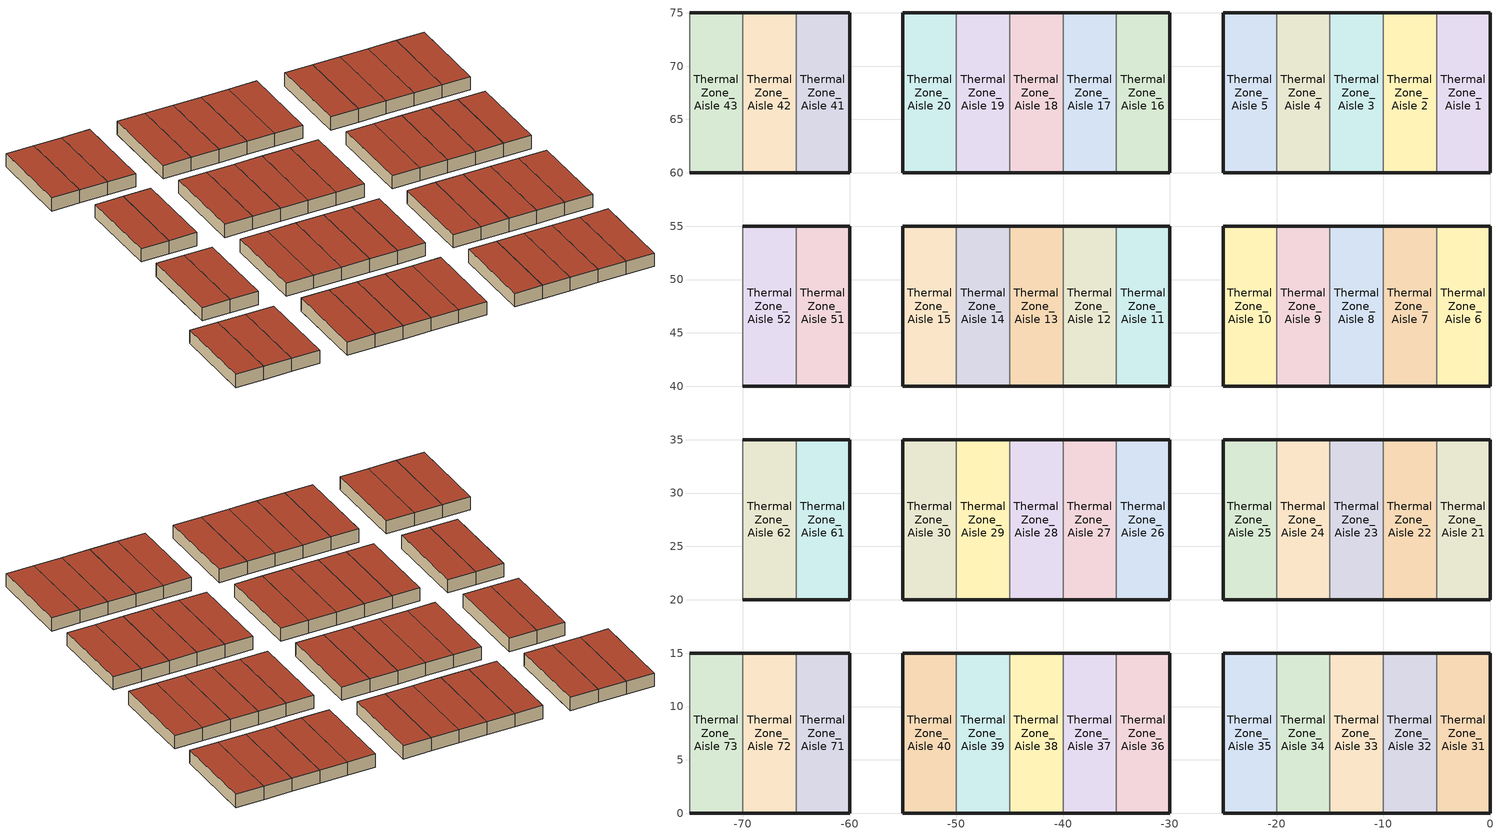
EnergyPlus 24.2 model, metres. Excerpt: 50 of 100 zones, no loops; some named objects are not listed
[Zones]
Thermal Zone_Aisle 1
 floor ground (Adiabatic GroundContactFloor): 0,75 0,60 -5,60 -5,70 -5,75 z0
 wall outside (Typical Insulated Steel Framed Exterior Wall R-8.06 8): -5,60 0,60 0,75 -5,75 z0:2.44
 wall to Thermal Zone_Aisle 2 (Typical Interior Wall): -5,75 -5,70 -5,60 z0:2.44
 roof outside (Adiabatic Roof): -5,75 -5,70 -5,60 0,60 0,75 z2.44
Thermal Zone_Aisle 10
 floor ground (Adiabatic GroundContactFloor): -25,40 -25,55 -20,55 -20,40 z0
 wall outside (Typical Insulated Steel Framed Exterior Wall R-8.06 8): -20,55 -25,55 -25,40 -20,40 z0:2.44
 wall to Thermal Zone_Aisle 9 (Typical Interior Wall): -20,40 -20,55 z0:2.44
 roof outside (Adiabatic Roof): -20,40 -20,55 -25,55 -25,40 z2.44
Thermal Zone_Aisle 11
 floor ground (Adiabatic GroundContactFloor): -35,40 -35,55 -30,55 -30,40 z0
 wall outside (Typical Insulated Steel Framed Exterior Wall R-8.06 8): -35,40 -30,40 -30,55 -35,55 z0:2.44
 wall to Thermal Zone_Aisle 12 (Typical Interior Wall): -35,55 -35,40 z0:2.44
 roof outside (Adiabatic Roof): -30,40 -30,55 -35,55 -35,40 z2.44
Thermal Zone_Aisle 12
 floor ground (Adiabatic GroundContactFloor): -40,40 -40,55 -35,55 -35,40 z0
 wall outside (Typical Insulated Steel Framed Exterior Wall R-8.06 8): -35,55 -40,55 / -40,40 -35,40 z0:2.44
 wall to Thermal Zone_Aisle 13 (Typical Interior Wall): -40,55 -40,40 z0:2.44
 roof outside (Adiabatic Roof): -35,40 -35,55 -40,55 -40,40 z2.44
Thermal Zone_Aisle 13
 floor ground (Adiabatic GroundContactFloor): -45,40 -45,55 -40,55 -40,40 z0
 wall outside (Typical Insulated Steel Framed Exterior Wall R-8.06 8): -40,55 -45,55 / -45,40 -40,40 z0:2.44
 wall to Thermal Zone_Aisle 14 (Typical Interior Wall): -45,55 -45,40 z0:2.44
 roof outside (Adiabatic Roof): -40,40 -40,55 -45,55 -45,40 z2.44
Thermal Zone_Aisle 14
 floor ground (Adiabatic GroundContactFloor): -50,40 -50,55 -45,55 -45,40 z0
 wall outside (Typical Insulated Steel Framed Exterior Wall R-8.06 8): -45,55 -50,55 / -50,40 -45,40 z0:2.44
 wall to Thermal Zone_Aisle 15 (Typical Interior Wall): -50,55 -50,40 z0:2.44
 roof outside (Adiabatic Roof): -45,40 -45,55 -50,55 -50,40 z2.44
Thermal Zone_Aisle 15
 floor ground (Adiabatic GroundContactFloor): -55,40 -55,55 -50,55 -50,40 z0
 wall outside (Typical Insulated Steel Framed Exterior Wall R-8.06 8): -50,55 -55,55 -55,40 -50,40 z0:2.44
 roof outside (Adiabatic Roof): -50,40 -50,55 -55,55 -55,40 z2.44
Thermal Zone_Aisle 16
 floor ground (Adiabatic GroundContactFloor): -35,60 -35,75 -30,75 -30,60 z0
 wall outside (Typical Insulated Steel Framed Exterior Wall R-8.06 8): -35,60 -30,60 -30,75 -35,75 z0:2.44
 wall to Thermal Zone_Aisle 17 (Typical Interior Wall): -35,75 -35,60 z0:2.44
 roof outside (Adiabatic Roof): -30,60 -30,75 -35,75 -35,60 z2.44
Thermal Zone_Aisle 17
 floor ground (Adiabatic GroundContactFloor): -40,60 -40,75 -35,75 -35,60 z0
 wall outside (Typical Insulated Steel Framed Exterior Wall R-8.06 8): -35,75 -40,75 / -40,60 -35,60 z0:2.44
 wall to Thermal Zone_Aisle 18 (Typical Interior Wall): -40,75 -40,60 z0:2.44
 roof outside (Adiabatic Roof): -35,60 -35,75 -40,75 -40,60 z2.44
Thermal Zone_Aisle 18
 floor ground (Adiabatic GroundContactFloor): -45,60 -45,75 -40,75 -40,60 z0
 wall outside (Typical Insulated Steel Framed Exterior Wall R-8.06 8): -40,75 -45,75 / -45,60 -40,60 z0:2.44
 wall to Thermal Zone_Aisle 19 (Typical Interior Wall): -45,75 -45,60 z0:2.44
 roof outside (Adiabatic Roof): -40,60 -40,75 -45,75 -45,60 z2.44
Thermal Zone_Aisle 19
 floor ground (Adiabatic GroundContactFloor): -50,60 -50,75 -45,75 -45,60 z0
 wall outside (Typical Insulated Steel Framed Exterior Wall R-8.06 8): -45,75 -50,75 / -50,60 -45,60 z0:2.44
 wall to Thermal Zone_Aisle 20 (Typical Interior Wall): -50,75 -50,60 z0:2.44
 roof outside (Adiabatic Roof): -45,60 -45,75 -50,75 -50,60 z2.44
Thermal Zone_Aisle 2
 floor ground (Adiabatic GroundContactFloor): -10,60 -10,75 -5,75 -5,70 -5,60 z0
 wall outside (Typical Insulated Steel Framed Exterior Wall R-8.06 8): -5,75 -10,75 / -10,60 -5,60 z0:2.44
 wall to Thermal Zone_Aisle 3 (Typical Interior Wall): -10,75 -10,60 z0:2.44
 roof outside (Adiabatic Roof): -5,60 -5,70 -5,75 -10,75 -10,60 z2.44
Thermal Zone_Aisle 20
 floor ground (Adiabatic GroundContactFloor): -55,60 -55,75 -50,75 -50,60 z0
 wall outside (Typical Insulated Steel Framed Exterior Wall R-8.06 8): -50,75 -55,75 -55,60 -50,60 z0:2.44
 roof outside (Adiabatic Roof): -50,60 -50,75 -55,75 -55,60 z2.44
Thermal Zone_Aisle 21
 floor ground (Adiabatic GroundContactFloor): -5,20 -5,35 0,35 0,20 z0
 wall outside (Typical Insulated Steel Framed Exterior Wall R-8.06 8): -5,20 0,20 0,35 -5,35 z0:2.44
 wall to Thermal Zone_Aisle 22 (Typical Interior Wall): -5,35 -5,20 z0:2.44
 roof outside (Adiabatic Roof): 0,20 0,35 -5,35 -5,20 z2.44
Thermal Zone_Aisle 22
 floor ground (Adiabatic GroundContactFloor): -10,20 -10,35 -5,35 -5,20 z0
 wall outside (Typical Insulated Steel Framed Exterior Wall R-8.06 8): -5,35 -10,35 / -10,20 -5,20 z0:2.44
 wall to Thermal Zone_Aisle 23 (Typical Interior Wall): -10,35 -10,20 z0:2.44
 roof outside (Adiabatic Roof): -5,20 -5,35 -10,35 -10,20 z2.44
Thermal Zone_Aisle 23
 floor ground (Adiabatic GroundContactFloor): -15,20 -15,35 -10,35 -10,20 z0
 wall outside (Typical Insulated Steel Framed Exterior Wall R-8.06 8): -10,35 -15,35 / -15,20 -10,20 z0:2.44
 wall to Thermal Zone_Aisle 24 (Typical Interior Wall): -15,35 -15,20 z0:2.44
 roof outside (Adiabatic Roof): -10,20 -10,35 -15,35 -15,20 z2.44
Thermal Zone_Aisle 24
 floor ground (Adiabatic GroundContactFloor): -20,20 -20,35 -15,35 -15,20 z0
 wall outside (Typical Insulated Steel Framed Exterior Wall R-8.06 8): -15,35 -20,35 / -20,20 -15,20 z0:2.44
 wall to Thermal Zone_Aisle 25 (Typical Interior Wall): -20,35 -20,20 z0:2.44
 roof outside (Adiabatic Roof): -15,20 -15,35 -20,35 -20,20 z2.44
Thermal Zone_Aisle 25
 floor ground (Adiabatic GroundContactFloor): -25,20 -25,35 -20,35 -20,20 z0
 wall outside (Typical Insulated Steel Framed Exterior Wall R-8.06 8): -20,35 -25,35 -25,20 -20,20 z0:2.44
 roof outside (Adiabatic Roof): -20,20 -20,35 -25,35 -25,20 z2.44
Thermal Zone_Aisle 26
 floor ground (Adiabatic GroundContactFloor): -35,20 -35,35 -30,35 -30,20 z0
 wall outside (Typical Insulated Steel Framed Exterior Wall R-8.06 8): -35,20 -30,20 -30,35 -35,35 z0:2.44
 wall to Thermal Zone_Aisle 27 (Typical Interior Wall): -35,35 -35,20 z0:2.44
 roof outside (Adiabatic Roof): -30,20 -30,35 -35,35 -35,20 z2.44
Thermal Zone_Aisle 27
 floor ground (Adiabatic GroundContactFloor): -40,20 -40,35 -35,35 -35,20 z0
 wall outside (Typical Insulated Steel Framed Exterior Wall R-8.06 8): -35,35 -40,35 / -40,20 -35,20 z0:2.44
 wall to Thermal Zone_Aisle 28 (Typical Interior Wall): -40,35 -40,20 z0:2.44
 roof outside (Adiabatic Roof): -35,20 -35,35 -40,35 -40,20 z2.44
Thermal Zone_Aisle 28
 floor ground (Adiabatic GroundContactFloor): -45,20 -45,35 -40,35 -40,20 z0
 wall outside (Typical Insulated Steel Framed Exterior Wall R-8.06 8): -40,35 -45,35 / -45,20 -40,20 z0:2.44
 wall to Thermal Zone_Aisle 29 (Typical Interior Wall): -45,35 -45,20 z0:2.44
 roof outside (Adiabatic Roof): -40,20 -40,35 -45,35 -45,20 z2.44
Thermal Zone_Aisle 29
 floor ground (Adiabatic GroundContactFloor): -50,20 -50,35 -45,35 -45,20 z0
 wall outside (Typical Insulated Steel Framed Exterior Wall R-8.06 8): -45,35 -50,35 / -50,20 -45,20 z0:2.44
 wall to Thermal Zone_Aisle 30 (Typical Interior Wall): -50,35 -50,20 z0:2.44
 roof outside (Adiabatic Roof): -45,20 -45,35 -50,35 -50,20 z2.44
Thermal Zone_Aisle 3
 floor ground (Adiabatic GroundContactFloor): -15,60 -15,75 -10,75 -10,60 z0
 wall outside (Typical Insulated Steel Framed Exterior Wall R-8.06 8): -10,75 -15,75 / -15,60 -10,60 z0:2.44
 wall to Thermal Zone_Aisle 4 (Typical Interior Wall): -15,75 -15,60 z0:2.44
 roof outside (Adiabatic Roof): -10,60 -10,75 -15,75 -15,60 z2.44
Thermal Zone_Aisle 30
 floor ground (Adiabatic GroundContactFloor): -55,20 -55,35 -50,35 -50,20 z0
 wall outside (Typical Insulated Steel Framed Exterior Wall R-8.06 8): -50,35 -55,35 -55,20 -50,20 z0:2.44
 roof outside (Adiabatic Roof): -50,20 -50,35 -55,35 -55,20 z2.44
Thermal Zone_Aisle 31
 floor ground (Adiabatic GroundContactFloor): -5,0 -5,15 0,15 0,0 z0
 wall outside (Typical Insulated Steel Framed Exterior Wall R-8.06 8): -5,0 0,0 0,15 -5,15 z0:2.44
 wall to Thermal Zone_Aisle 32 (Typical Interior Wall): -5,15 -5,0 z0:2.44
 roof outside (Adiabatic Roof): 0,0 0,15 -5,15 -5,0 z2.44
Thermal Zone_Aisle 32
 floor ground (Adiabatic GroundContactFloor): -10,0 -10,15 -5,15 -5,0 z0
 wall outside (Typical Insulated Steel Framed Exterior Wall R-8.06 8): -5,15 -10,15 / -10,0 -5,0 z0:2.44
 wall to Thermal Zone_Aisle 33 (Typical Interior Wall): -10,15 -10,0 z0:2.44
 roof outside (Adiabatic Roof): -5,0 -5,15 -10,15 -10,0 z2.44
Thermal Zone_Aisle 33
 floor ground (Adiabatic GroundContactFloor): -15,0 -15,15 -10,15 -10,0 z0
 wall outside (Typical Insulated Steel Framed Exterior Wall R-8.06 8): -10,15 -15,15 / -15,0 -10,0 z0:2.44
 wall to Thermal Zone_Aisle 34 (Typical Interior Wall): -15,15 -15,0 z0:2.44
 roof outside (Adiabatic Roof): -10,0 -10,15 -15,15 -15,0 z2.44
Thermal Zone_Aisle 34
 floor ground (Adiabatic GroundContactFloor): -20,0 -20,15 -15,15 -15,0 z0
 wall outside (Typical Insulated Steel Framed Exterior Wall R-8.06 8): -15,15 -20,15 / -20,0 -15,0 z0:2.44
 wall to Thermal Zone_Aisle 35 (Typical Interior Wall): -20,15 -20,0 z0:2.44
 roof outside (Adiabatic Roof): -15,0 -15,15 -20,15 -20,0 z2.44
Thermal Zone_Aisle 35
 floor ground (Adiabatic GroundContactFloor): -25,0 -25,15 -20,15 -20,0 z0
 wall outside (Typical Insulated Steel Framed Exterior Wall R-8.06 8): -20,15 -25,15 -25,0 -20,0 z0:2.44
 roof outside (Adiabatic Roof): -20,0 -20,15 -25,15 -25,0 z2.44
Thermal Zone_Aisle 36
 floor ground (Adiabatic GroundContactFloor): -35,0 -35,15 -30,15 -30,0 z0
 wall outside (Typical Insulated Steel Framed Exterior Wall R-8.06 8): -35,0 -30,0 -30,15 -35,15 z0:2.44
 wall to Thermal Zone_Aisle 37 (Typical Interior Wall): -35,15 -35,0 z0:2.44
 roof outside (Adiabatic Roof): -30,0 -30,15 -35,15 -35,0 z2.44
Thermal Zone_Aisle 37
 floor ground (Adiabatic GroundContactFloor): -40,0 -40,15 -35,15 -35,0 z0
 wall outside (Typical Insulated Steel Framed Exterior Wall R-8.06 8): -35,15 -40,15 / -40,0 -35,0 z0:2.44
 wall to Thermal Zone_Aisle 38 (Typical Interior Wall): -40,15 -40,0 z0:2.44
 roof outside (Adiabatic Roof): -35,0 -35,15 -40,15 -40,0 z2.44
Thermal Zone_Aisle 38
 floor ground (Adiabatic GroundContactFloor): -45,0 -45,15 -40,15 -40,0 z0
 wall outside (Typical Insulated Steel Framed Exterior Wall R-8.06 8): -40,15 -45,15 / -45,0 -40,0 z0:2.44
 wall to Thermal Zone_Aisle 39 (Typical Interior Wall): -45,15 -45,0 z0:2.44
 roof outside (Adiabatic Roof): -40,0 -40,15 -45,15 -45,0 z2.44
Thermal Zone_Aisle 39
 floor ground (Adiabatic GroundContactFloor): -50,0 -50,15 -45,15 -45,0 z0
 wall outside (Typical Insulated Steel Framed Exterior Wall R-8.06 8): -45,15 -50,15 / -50,0 -45,0 z0:2.44
 wall to Thermal Zone_Aisle 40 (Typical Interior Wall): -50,15 -50,0 z0:2.44
 roof outside (Adiabatic Roof): -45,0 -45,15 -50,15 -50,0 z2.44
Thermal Zone_Aisle 4
 floor ground (Adiabatic GroundContactFloor): -20,60 -20,75 -15,75 -15,60 z0
 wall outside (Typical Insulated Steel Framed Exterior Wall R-8.06 8): -15,75 -20,75 / -20,60 -15,60 z0:2.44
 wall to Thermal Zone_Aisle 5 (Typical Interior Wall): -20,75 -20,60 z0:2.44
 roof outside (Adiabatic Roof): -15,60 -15,75 -20,75 -20,60 z2.44
Thermal Zone_Aisle 40
 floor ground (Adiabatic GroundContactFloor): -55,0 -55,15 -50,15 -50,0 z0
 wall outside (Typical Insulated Steel Framed Exterior Wall R-8.06 8): -50,15 -55,15 -55,0 -50,0 z0:2.44
 roof outside (Adiabatic Roof): -50,0 -50,15 -55,15 -55,0 z2.44
Thermal Zone_Aisle 41
 floor ground (Adiabatic GroundContactFloor): -65,60 -65,75 -60,75 -60,60 z0
 wall outside (Typical Insulated Steel Framed Exterior Wall R-8.06 8): -65,60 -60,60 -60,75 -65,75 z0:2.44
 wall to Thermal Zone_Aisle 42 (Typical Interior Wall): -65,75 -65,60 z0:2.44
 roof outside (Adiabatic Roof): -60,60 -60,75 -65,75 -65,60 z2.44
Thermal Zone_Aisle 42
 floor ground (Adiabatic GroundContactFloor): -70,60 -70,70 -70,75 -65,75 -65,60 z0
 wall outside (Typical Insulated Steel Framed Exterior Wall R-8.06 8): -65,75 -70,75 / -70,60 -65,60 z0:2.44
 wall to Thermal Zone_Aisle 43 (Typical Interior Wall): -70,75 -70,70 -70,60 z0:2.44
 roof outside (Adiabatic Roof): -65,60 -65,75 -70,75 -70,70 -70,60 z2.44
Thermal Zone_Aisle 43
 floor ground (Adiabatic GroundContactFloor): -75,60 -75,75 -70,75 -70,70 -70,60 z0
 wall outside (Typical Insulated Steel Framed Exterior Wall R-8.06 8): -70,75 -75,75 / -75,60 -70,60 z0:2.44
 wall to Thermal Zone_Aisle 44 (Typical Interior Wall): -75,75 -75,60 z0:2.44
 roof outside (Adiabatic Roof): -70,60 -70,70 -70,75 -75,75 -75,60 z2.44
Thermal Zone_Aisle 5
 floor ground (Adiabatic GroundContactFloor): -25,60 -25,75 -20,75 -20,60 z0
 wall outside (Typical Insulated Steel Framed Exterior Wall R-8.06 8): -20,75 -25,75 -25,60 -20,60 z0:2.44
 roof outside (Adiabatic Roof): -20,60 -20,75 -25,75 -25,60 z2.44
Thermal Zone_Aisle 51
 floor ground (Adiabatic GroundContactFloor): -65,40 -65,55 -60,55 -60,40 z0
 wall outside (Typical Insulated Steel Framed Exterior Wall R-8.06 8): -65,40 -60,40 -60,55 -65,55 z0:2.44
 wall to Thermal Zone_Aisle 52 (Typical Interior Wall): -65,55 -65,40 z0:2.44
 roof outside (Adiabatic Roof): -60,40 -60,55 -65,55 -65,40 z2.44
Thermal Zone_Aisle 52
 floor ground (Adiabatic GroundContactFloor): -70,40 -70,55 -65,55 -65,40 z0
 wall outside (Typical Insulated Steel Framed Exterior Wall R-8.06 8): -65,55 -70,55 / -70,40 -65,40 z0:2.44
 wall to Thermal Zone_Aisle 53 (Typical Interior Wall): -70,55 -70,40 z0:2.44
 roof outside (Adiabatic Roof): -65,40 -65,55 -70,55 -70,40 z2.44
Thermal Zone_Aisle 6
 floor ground (Adiabatic GroundContactFloor): 0,55 0,40 -5,40 -5,55 z0
 wall outside (Typical Insulated Steel Framed Exterior Wall R-8.06 8): -5,40 0,40 0,55 -5,55 z0:2.44
 wall to Thermal Zone_Aisle 7 (Typical Interior Wall): -5,55 -5,40 z0:2.44
 roof outside (Adiabatic Roof): -5,55 -5,40 0,40 0,55 z2.44
Thermal Zone_Aisle 61
 floor ground (Adiabatic GroundContactFloor): -65,20 -65,35 -60,35 -60,20 z0
 wall outside (Typical Insulated Steel Framed Exterior Wall R-8.06 8): -65,20 -60,20 -60,35 -65,35 z0:2.44
 wall to Thermal Zone_Aisle 62 (Typical Interior Wall): -65,35 -65,20 z0:2.44
 roof outside (Adiabatic Roof): -60,20 -60,35 -65,35 -65,20 z2.44
Thermal Zone_Aisle 62
 floor ground (Adiabatic GroundContactFloor): -70,20 -70,35 -65,35 -65,20 z0
 wall outside (Typical Insulated Steel Framed Exterior Wall R-8.06 8): -65,35 -70,35 / -70,20 -65,20 z0:2.44
 wall to Thermal Zone_Aisle 63 (Typical Interior Wall): -70,35 -70,20 z0:2.44
 roof outside (Adiabatic Roof): -65,20 -65,35 -70,35 -70,20 z2.44
Thermal Zone_Aisle 7
 floor ground (Adiabatic GroundContactFloor): -10,40 -10,55 -5,55 -5,40 z0
 wall outside (Typical Insulated Steel Framed Exterior Wall R-8.06 8): -5,55 -10,55 / -10,40 -5,40 z0:2.44
 wall to Thermal Zone_Aisle 8 (Typical Interior Wall): -10,55 -10,40 z0:2.44
 roof outside (Adiabatic Roof): -5,40 -5,55 -10,55 -10,40 z2.44
Thermal Zone_Aisle 71
 floor ground (Adiabatic GroundContactFloor): -65,0 -65,15 -60,15 -60,0 z0
 wall outside (Typical Insulated Steel Framed Exterior Wall R-8.06 8): -65,0 -60,0 -60,15 -65,15 z0:2.44
 wall to Thermal Zone_Aisle 72 (Typical Interior Wall): -65,15 -65,0 z0:2.44
 roof outside (Adiabatic Roof): -60,0 -60,15 -65,15 -65,0 z2.44
Thermal Zone_Aisle 72
 floor ground (Adiabatic GroundContactFloor): -70,0 -70,15 -65,15 -65,0 z0
 wall outside (Typical Insulated Steel Framed Exterior Wall R-8.06 8): -65,15 -70,15 / -70,0 -65,0 z0:2.44
 wall to Thermal Zone_Aisle 73 (Typical Interior Wall): -70,15 -70,0 z0:2.44
 roof outside (Adiabatic Roof): -65,0 -65,15 -70,15 -70,0 z2.44
Thermal Zone_Aisle 73
 floor ground (Adiabatic GroundContactFloor): -75,0 -75,15 -70,15 -70,0 z0
 wall outside (Typical Insulated Steel Framed Exterior Wall R-8.06 8): -70,15 -75,15 / -75,0 -70,0 z0:2.44
 wall to Thermal Zone_Aisle 74 (Typical Interior Wall): -75,15 -75,0 z0:2.44
 roof outside (Adiabatic Roof): -70,0 -70,15 -75,15 -75,0 z2.44
Thermal Zone_Aisle 8
 floor ground (Adiabatic GroundContactFloor): -15,40 -15,55 -10,55 -10,40 z0
 wall outside (Typical Insulated Steel Framed Exterior Wall R-8.06 8): -10,55 -15,55 / -15,40 -10,40 z0:2.44
 wall to Thermal Zone_Aisle 9 (Typical Interior Wall): -15,55 -15,40 z0:2.44
 roof outside (Adiabatic Roof): -10,40 -10,55 -15,55 -15,40 z2.44
Thermal Zone_Aisle 9
 floor ground (Adiabatic GroundContactFloor): -20,40 -20,55 -15,55 -15,40 z0
 wall outside (Typical Insulated Steel Framed Exterior Wall R-8.06 8): -15,55 -20,55 / -20,40 -15,40 z0:2.44
 roof outside (Adiabatic Roof): -15,40 -15,55 -20,55 -20,40 z2.44
[Building]
Data_Hall: North Axis {deg}=-0
[Site:Location]
Abu.Dhabi-Bateen.Exec.AP: Latitude {deg}=24.428; Longitude {deg}=24.428; Time Zone {hr}=4; Elevation {m}=4.9
[SizingPeriod:DesignDay] Month=8; Day of Month=21; Day Type=SummerDesignDay; Dry-Bulb Temperature Range Modifier Type=DefaultMultipliers; Barometric Pressure {Pa}=101266; Wind Speed {m/s}=3.6; Wind Direction {deg}=240; Rain Indicator=No; Snow Indicator=No; Daylight Saving Time Indicator=No; Solar Model Indicator=ASHRAETau2017; Begin Environment Reset Mode=FullResetAtBeginEnvironment
Name | Maximum Dry-Bulb Temperature {C} | Daily Dry-Bulb Temperature Range {deltaC} | Humidity Condition Type | Wetbulb or DewPoint at Maximum Dry-Bulb {C} | Enthalpy at Maximum Dry-Bulb {J/kg}
Abu.Dhabi-Bateen.Exec.AP Ann Clg .4% Condns DB=>MWB | 44.7 | 12.2 | Wetbulb | 23.4
Abu.Dhabi-Bateen.Exec.AP Ann Clg .4% Condns DP=>MDB | 33.8 | 10.6 | Dewpoint | 30.1
Abu.Dhabi-Bateen.Exec.AP Ann Clg .4% Condns Enth=>MDB | 35 | 10.6 | Enthalpy |  | 105300
Abu.Dhabi-Bateen.Exec.AP Ann Clg .4% Condns WB=>MDB | 35 | 10.6 | Wetbulb | 31
[Material] Thermal Absorptance=0.9; Solar Absorptance=0.7
Name | Roughness | Thickness {m} | Conductivity {W/m-K} | Density {kg/m3} | Specific Heat {J/kg-K} | Visible Absorptance
25mm Stucco | Smooth | 0.0254 | 0.72 | 1856 | 840 | 0.7
5/8 in. Gypsum Board | MediumSmooth | 0.0159 | 0.16 | 800 | 1090 | 0.7
G01 13mm gypsum board | Smooth | 0.0127 | 0.160031 | 800.001 | 1090.73 | 0.5
[Material:NoMass] Roughness=Smooth; Thermal Absorptance=0.9
Name | Thermal Resistance {m2-K/W} | Solar Absorptance | Visible Absorptance
Adiabatic Material | 1760.93 | 0 | 0
Typical Insulation R-5.89 8 | 1.03652 | 0.7 | 0.7
[Construction]
Adiabatic GroundContactFloor; Adiabatic Roof: Adiabatic Material
Typical Insulated Steel Framed Exterior Wall R-8.06 8: 25mm Stucco, 5/8 in. Gypsum Board, Typical Insulation R-5.89 8, 5/8 in. Gypsum Board
Typical Interior Wall: G01 13mm gypsum board, G01 13mm gypsum board
[Zone] Multiplier=1; Floor Area {m2}=75; Part of Total Floor Area=Yes
Thermal Zone_Aisle 1; Thermal Zone_Aisle 10; Thermal Zone_Aisle 11; Thermal Zone_Aisle 12; Thermal Zone_Aisle 13; Thermal Zone_Aisle 14; Thermal Zone_Aisle 15; Thermal Zone_Aisle 16; Thermal Zone_Aisle 17; Thermal Zone_Aisle 18; Thermal Zone_Aisle 19; Thermal Zone_Aisle 2; Thermal Zone_Aisle 20; Thermal Zone_Aisle 21; Thermal Zone_Aisle 22; Thermal Zone_Aisle 23; Thermal Zone_Aisle 24; Thermal Zone_Aisle 25; Thermal Zone_Aisle 26; Thermal Zone_Aisle 27; Thermal Zone_Aisle 28; Thermal Zone_Aisle 29; Thermal Zone_Aisle 3; Thermal Zone_Aisle 30; Thermal Zone_Aisle 31; Thermal Zone_Aisle 32; Thermal Zone_Aisle 33; Thermal Zone_Aisle 34; Thermal Zone_Aisle 35; Thermal Zone_Aisle 36; Thermal Zone_Aisle 37; Thermal Zone_Aisle 38; Thermal Zone_Aisle 39; Thermal Zone_Aisle 4; Thermal Zone_Aisle 40; Thermal Zone_Aisle 41; Thermal Zone_Aisle 42; Thermal Zone_Aisle 43; Thermal Zone_Aisle 5; Thermal Zone_Aisle 51; Thermal Zone_Aisle 52; Thermal Zone_Aisle 6; Thermal Zone_Aisle 61; Thermal Zone_Aisle 62; Thermal Zone_Aisle 7; Thermal Zone_Aisle 71; Thermal Zone_Aisle 72; Thermal Zone_Aisle 73; Thermal Zone_Aisle 8; Thermal Zone_Aisle 9
[Space] Space Type=Aisle
Name | Zone
Aisle 1 | Thermal Zone_Aisle 1
Aisle 10 | Thermal Zone_Aisle 10
Aisle 11 | Thermal Zone_Aisle 11
Aisle 12 | Thermal Zone_Aisle 12
Aisle 13 | Thermal Zone_Aisle 13
Aisle 14 | Thermal Zone_Aisle 14
Aisle 15 | Thermal Zone_Aisle 15
Aisle 16 | Thermal Zone_Aisle 16
Aisle 17 | Thermal Zone_Aisle 17
Aisle 18 | Thermal Zone_Aisle 18
Aisle 19 | Thermal Zone_Aisle 19
Aisle 2 | Thermal Zone_Aisle 2
Aisle 20 | Thermal Zone_Aisle 20
Aisle 21 | Thermal Zone_Aisle 21
Aisle 22 | Thermal Zone_Aisle 22
Aisle 23 | Thermal Zone_Aisle 23
Aisle 24 | Thermal Zone_Aisle 24
Aisle 25 | Thermal Zone_Aisle 25
Aisle 26 | Thermal Zone_Aisle 26
Aisle 27 | Thermal Zone_Aisle 27
Aisle 28 | Thermal Zone_Aisle 28
Aisle 29 | Thermal Zone_Aisle 29
Aisle 3 | Thermal Zone_Aisle 3
Aisle 30 | Thermal Zone_Aisle 30
Aisle 31 | Thermal Zone_Aisle 31
Aisle 32 | Thermal Zone_Aisle 32
Aisle 33 | Thermal Zone_Aisle 33
Aisle 34 | Thermal Zone_Aisle 34
Aisle 35 | Thermal Zone_Aisle 35
Aisle 36 | Thermal Zone_Aisle 36
Aisle 37 | Thermal Zone_Aisle 37
Aisle 38 | Thermal Zone_Aisle 38
Aisle 39 | Thermal Zone_Aisle 39
Aisle 4 | Thermal Zone_Aisle 4
Aisle 40 | Thermal Zone_Aisle 40
Aisle 41 | Thermal Zone_Aisle 41
Aisle 42 | Thermal Zone_Aisle 42
Aisle 43 | Thermal Zone_Aisle 43
Aisle 5 | Thermal Zone_Aisle 5
Aisle 51 | Thermal Zone_Aisle 51
Aisle 52 | Thermal Zone_Aisle 52
Aisle 6 | Thermal Zone_Aisle 6
Aisle 61 | Thermal Zone_Aisle 61
Aisle 62 | Thermal Zone_Aisle 62
Aisle 7 | Thermal Zone_Aisle 7
Aisle 71 | Thermal Zone_Aisle 71
Aisle 72 | Thermal Zone_Aisle 72
Aisle 73 | Thermal Zone_Aisle 73
Aisle 8 | Thermal Zone_Aisle 8
Aisle 9 | Thermal Zone_Aisle 9
[SpaceList]
Aisle: Aisle 1, Aisle 19, Aisle 17, Aisle 70, Aisle 40, Aisle 9, Aisle 3, Aisle 43, Aisle 15, Aisle 32, Aisle 2, Aisle 38, Aisle 5, Aisle 4, Aisle 16, Aisle 55, Aisle 42, Aisle 39, Aisle 6, Aisle 13, Aisle 18, Aisle 20, Aisle 36, Aisle 14, Aisle 45, Aisle 84, Aisle 7, Aisle 12, Aisle 8, Aisle 26, Aisle 10, Aisle 11, Aisle 58, Aisle 29, Aisle 52, Aisle 81, Aisle 74, Aisle 22, Aisle 28, Aisle 25, Aisle 23, Aisle 34, Aisle 31, Aisle 21, Aisle 30, Aisle 33, Aisle 48, Aisle 56, Aisle 35, Aisle 37, Aisle 47, Aisle 24, Aisle 50, Aisle 27, Aisle 51, Aisle 44, Aisle 53, Aisle 41, Aisle 54, Aisle 59, Aisle 46, Aisle 57, Aisle 60, Aisle 64, Aisle 49, Aisle 61, Aisle 78, Aisle 71, Aisle 72, Aisle 73, Aisle 75, Aisle 66, Aisle 76, Aisle 77, Aisle 79, Aisle 62, Aisle 80, Aisle 63, Aisle 65, Aisle 67, Aisle 68, Aisle 69, Aisle 96, Aisle 89, Aisle 90, Aisle 91, Aisle 92, Aisle 93, Aisle 94, Aisle 95, Aisle 97, Aisle 98, Aisle 99, Aisle 83, Aisle 82, Aisle 100, Aisle 85, Aisle 86, Aisle 87, Aisle 88
[Lights]
Lights 6: Zone or ZoneList or Space or SpaceList=Aisle; Schedule=lighting schedule; Design Level Calculation Method=Watts/Area; Watts per Floor Area {W/m2}=1; Fraction Replaceable=1
[ElectricEquipment]
Electric Equipment 6: Zone or ZoneList or Space or SpaceList=Aisle; Schedule=ITE_Load Schedule; Design Level Calculation Method=EquipmentLevel; Design Level {W}=4896000
[Schedule:Day:Interval]
Schedule Day 6: No, 24:00, 0
Schedule Day 13: No, 07:00, 0, 17:00, 1, 24:00, 0
Schedule Day: No, 09:00, 0.4, 12:00, 0.8, 13:00, 1, 18:00, 0.8, 24:00, 0.4
Schedule Day 3: No, 24:00, 1
Schedule Day 2: No, 08:00, 0.4, 12:00, 0.6, 14:00, 0.85, 18:00, 0.6, 24:00, 0.4
[Schedule:Week:Daily]
lighting schedule Week Rule - Jan1-Jul6; lighting schedule Week Rule - Jul14-Dec31: Schedule Day 6, Schedule Day 6, Schedule Day 6, Schedule Day 6, Schedule Day 6, Schedule Day 6, Schedule Day 6, Schedule Day 6, Schedule Day 6, Schedule Day 6, Schedule Day 6, Schedule Day 6
lighting schedule Week Rule - Jul7-Jul13: Schedule Day 6, Schedule Day 6, Schedule Day 6, Schedule Day 6, Schedule Day 13, Schedule Day 6, Schedule Day 6, Schedule Day 6, Schedule Day 6, Schedule Day 6, Schedule Day 6, Schedule Day 6
ITE_Load Schedule Week Rule - Jan1-Jan6: Schedule Day, Schedule Day, Schedule Day, Schedule Day 3, Schedule Day, Schedule Day, Schedule Day 2, Schedule Day, Schedule Day, Schedule Day, Schedule Day, Schedule Day
ITE_Load Schedule Week Rule - Jan7-Dec31: Schedule Day 2, Schedule Day, Schedule Day, Schedule Day 3, Schedule Day, Schedule Day, Schedule Day 2, Schedule Day, Schedule Day, Schedule Day, Schedule Day, Schedule Day
[Schedule:Year]
lighting schedule: lighting schedule Week Rule - Jan1-Jul6, 1, 1, 7, 6, lighting schedule Week Rule - Jul7-Jul13, 7, 7, 7, 13, lighting schedule Week Rule - Jul14-Dec31, 7, 14, 12, 31
ITE_Load Schedule: ITE_Load Schedule Week Rule - Jan1-Jan6, 1, 1, 1, 6, ITE_Load Schedule Week Rule - Jan7-Dec31, 1, 7, 12, 31
